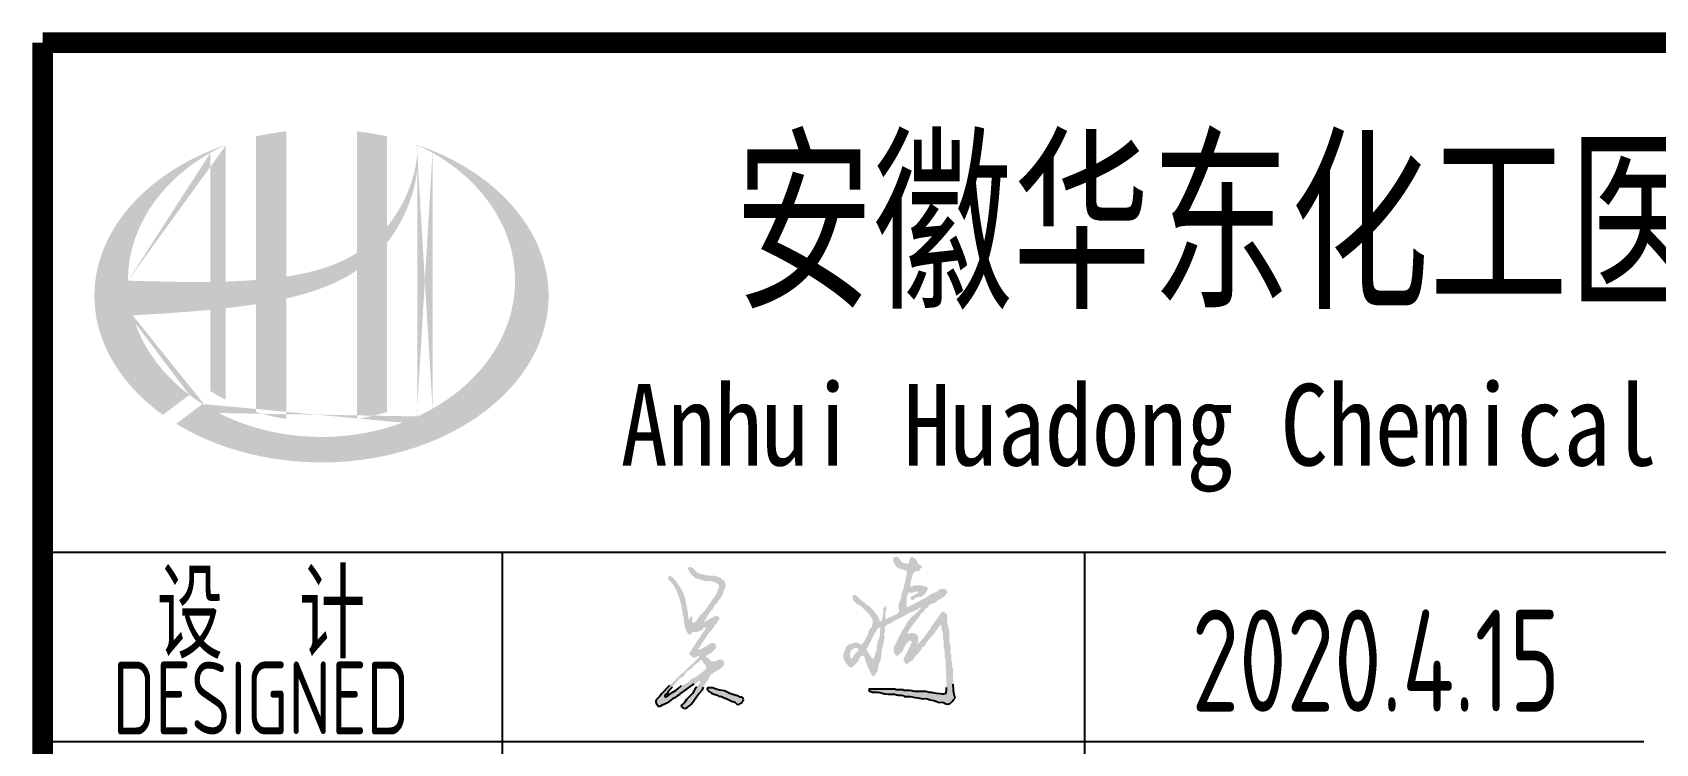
# Model space of a CAD drawing. Extents: x 6128144 to 12201635, y -1670122 to -706096.
# Drawn here: x 6536045 to 6541620, y -748746 to -746305 of the extents above; entities that cross this region are included whole.
import ezdxf
from ezdxf.enums import TextEntityAlignment as Align

# ---------------------------------------------------------------- set-up
doc = ezdxf.new("R2010")
doc.units = 0
doc.header["$LTSCALE"] = 1000
doc.header["$MEASUREMENT"] = 0
doc.layers.get('0').update_dxf_attribs({"linetype": 'CONTINUOUS'})
doc.styles.add('AHD', font='sceie.shx', dxfattribs={"width": 0.7, "bigfont": 'sceic.shx'})
doc.styles.add('sceie', font='sceie.shx', dxfattribs={"bigfont": 'sceic.shx'})
doc.styles.add('宋体', font='', dxfattribs={"width": 0.7})
doc.styles.get('宋体').set_extended_font_data('SimSun')

msp = doc.modelspace()

# ---------------------------------------------------------------- hatches: boundary and pattern name
h = msp.add_hatch(color=256)
edge = h.paths.add_edge_path()
edge.add_spline(control_points=[(6536916.8, -747217.9), (6536922.9, -747216.5), (6536929, -747215.1), (6536978.1, -747203.2), (6537020.7, -747190.2), (6537095.7, -747159.1), (6537128.6, -747142.1), (6537159.5, -747121.5)], knot_values=[61.629012, 61.629012, 61.629012, 61.629012, 63.330431, 63.330431, 75.353634, 75.353634, 85.398649, 85.398649, 85.398649, 85.398649], degree=3, periodic=0)
edge.add_line((6537159.5, -747121.5), (6537159.5, -747631.8))
edge.add_spline(control_points=[(6537159.5, -747631.8), (6537176.7, -747629), (6537193.7, -747625.7), (6537228.4, -747617.6), (6537246.1, -747612.8), (6537263.5, -747607.4)], knot_values=[4.908456, 4.908456, 4.908456, 4.908456, 4.992821, 4.992821, 5.083034, 5.083034, 5.083034, 5.083034], degree=3, periodic=0)
edge.add_line((6537263.5, -747607.4), (6537263.5, -747025.9))
edge.add_spline(control_points=[(6537263.5, -747025.9), (6537272.2, -747015), (6537280.4, -747003.6), (6537306.4, -746964), (6537322.1, -746934), (6537351.4, -746861.2), (6537362.6, -746817.4), (6537367.3, -746772.1), (6537367.4, -746770.8), (6537367.5, -746769.6)], knot_values=[97.991744, 97.991744, 97.991744, 97.991744, 101.64219, 101.64219, 110.337975, 110.337975, 121.934322, 121.934322, 122.270691, 122.270691, 122.270691, 122.270691], degree=3, periodic=0)
edge.add_line((6537367.5, -746769.6), (6537367.5, -746699.1))
edge.add_spline(control_points=[(6537367.5, -746699.1), (6537367.4, -746706.8), (6537367.1, -746714.5), (6537366.5, -746722.2)], knot_values=[126.194075, 126.194075, 126.194075, 126.194075, 128.396762, 128.396762, 128.396762, 128.396762], degree=3, periodic=0)
edge.add_spline(control_points=[(6537366.5, -746722.2), (6537366, -746728.4), (6537365.4, -746734.6), (6537364.6, -746740.8)], knot_values=[124.417049, 124.417049, 124.417049, 124.417049, 126.194075, 126.194075, 126.194075, 126.194075], degree=3, periodic=0)
edge.add_spline(control_points=[(6537364.6, -746740.8), (6537363.5, -746749.9), (6537362, -746759), (6537360.2, -746768.1)], knot_values=[121.80529, 121.80529, 121.80529, 121.80529, 124.417049, 124.417049, 124.417049, 124.417049], degree=3, periodic=0)
edge.add_spline(control_points=[(6537360.2, -746768.1), (6537357.8, -746780.3), (6537354.9, -746792.4), (6537351.4, -746804.4)], knot_values=[118.31574, 118.31574, 118.31574, 118.31574, 121.80529, 121.80529, 121.80529, 121.80529], degree=3, periodic=0)
edge.add_spline(control_points=[(6537351.4, -746804.4), (6537347.9, -746816.5), (6537343.9, -746828.6), (6537339.3, -746840.4)], knot_values=[114.795988, 114.795988, 114.795988, 114.795988, 118.31574, 118.31574, 118.31574, 118.31574], degree=3, periodic=0)
edge.add_spline(control_points=[(6537339.3, -746840.4), (6537334.8, -746852.1), (6537329.9, -746863.6), (6537324.4, -746875)], knot_values=[111.329641, 111.329641, 111.329641, 111.329641, 114.795988, 114.795988, 114.795988, 114.795988], degree=3, periodic=0)
edge.add_spline(control_points=[(6537324.4, -746875), (6537318.9, -746886.5), (6537312.9, -746897.9), (6537306.4, -746909)], knot_values=[107.79529, 107.79529, 107.79529, 107.79529, 111.329641, 111.329641, 111.329641, 111.329641], degree=3, periodic=0)
edge.add_spline(control_points=[(6537306.4, -746909), (6537300.1, -746919.8), (6537293.4, -746930.3), (6537286.3, -746940.6)], knot_values=[104.343579, 104.343579, 104.343579, 104.343579, 107.79529, 107.79529, 107.79529, 107.79529], degree=3, periodic=0)
edge.add_spline(control_points=[(6537286.3, -746940.6), (6537279.1, -746951), (6537271.5, -746961.1), (6537263.5, -746970.7)], knot_values=[100.8507, 100.8507, 100.8507, 100.8507, 104.343579, 104.343579, 104.343579, 104.343579], degree=3, periodic=0)
edge.add_line((6537263.5, -746970.7), (6537263.5, -746661.5))
edge.add_spline(control_points=[(6537263.5, -746661.5), (6537229.4, -746653.9), (6537194.7, -746648), (6537159.5, -746643.9)], knot_values=[4.423999, 4.423999, 4.423999, 4.423999, 4.558741, 4.558741, 4.558741, 4.558741], degree=3, periodic=0)
edge.add_line((6537159.5, -746643.9), (6537159.5, -747062.1))
edge.add_spline(control_points=[(6537159.5, -747062.1), (6537087.5, -747106.6), (6537003.3, -747129.8), (6536916.8, -747142.9)], knot_values=[63.246215, 63.246215, 63.246215, 63.246215, 87.689124, 87.689124, 87.689124, 87.689124], degree=3, periodic=0)
edge.add_line((6536916.8, -747142.9), (6536916.8, -746643.9))
edge.add_spline(control_points=[(6536916.8, -746643.9), (6536881.7, -746648), (6536846.9, -746653.9), (6536812.8, -746661.5)], knot_values=[4.866038, 4.866038, 4.866038, 4.866038, 5.000777, 5.000777, 5.000777, 5.000777], degree=3, periodic=0)
edge.add_line((6536812.8, -746661.5), (6536812.8, -747154.3))
edge.add_spline(control_points=[(6536812.8, -747154.3), (6536811.1, -747154.4), (6536776.2, -747157.1), (6536741.6, -747158.8), (6536708.8, -747159.9)], knot_values=[43.657356, 43.657356, 43.657356, 43.657356, 44.134253, 53.497092, 53.497092, 53.497092, 53.497092], degree=3, periodic=0)
edge.add_line((6536708.8, -747159.9), (6536708.8, -746690.7))
edge.add_spline(control_points=[(6536708.8, -746690.7), (6536691.8, -746696.6), (6536675, -746702.9), (6536658.6, -746709.6)], knot_values=[5.14157, 5.14157, 5.14157, 5.14157, 5.212921, 5.212921, 5.212921, 5.212921], degree=3, periodic=0)
edge.add_spline(control_points=[(6536658.6, -746709.6), (6536651.7, -746712.4), (6536644.9, -746715.3), (6536612.7, -746729.5), (6536588.1, -746741.8), (6536564.6, -746755)], knot_values=[5.212921, 5.212921, 5.212921, 5.212921, 5.24296, 5.24296, 5.355623, 5.355623, 5.355623, 5.355623], degree=3, periodic=0)
edge.add_spline(control_points=[(6536564.6, -746755), (6536549.8, -746763.3), (6536535.3, -746772.1), (6536521.3, -746781.2)], knot_values=[5.355623, 5.355623, 5.355623, 5.355623, 5.426974, 5.426974, 5.426974, 5.426974], degree=3, periodic=0)
edge.add_spline(control_points=[(6536521.3, -746781.2), (6536513.9, -746786), (6536506.6, -746790.9), (6536493.1, -746800.4), (6536486.9, -746804.9), (6536480.8, -746809.5)], knot_values=[5.426974, 5.426974, 5.426974, 5.426974, 5.464765, 5.464765, 5.498325, 5.498325, 5.498325, 5.498325], degree=3, periodic=0)
edge.add_spline(control_points=[(6536480.8, -746809.5), (6536454.7, -746829.1), (6536430.6, -746850), (6536408.7, -746871.9)], knot_values=[5.498325, 5.498325, 5.498325, 5.498325, 5.641027, 5.641027, 5.641027, 5.641027], degree=3, periodic=0)
edge.add_spline(control_points=[(6536408.7, -746871.9), (6536401.7, -746878.9), (6536395, -746886), (6536374.5, -746908.6), (6536361.6, -746924.5), (6536349.9, -746940.7)], knot_values=[5.641027, 5.641027, 5.641027, 5.641027, 5.686569, 5.686569, 5.783729, 5.783729, 5.783729, 5.783729], degree=3, periodic=0)
edge.add_spline(control_points=[(6536349.9, -746940.7), (6536334.7, -746961.4), (6536321.4, -746982.8), (6536308.3, -747007.8), (6536306.7, -747011), (6536305.1, -747014.2)], knot_values=[5.783729, 5.783729, 5.783729, 5.783729, 5.908374, 5.908374, 5.92643, 5.92643, 5.92643, 5.92643], degree=3, periodic=0)
edge.add_spline(control_points=[(6536305.1, -747014.2), (6536292.6, -747039.3), (6536282.6, -747064.9), (6536275.1, -747090.9)], knot_values=[5.92643, 5.92643, 5.92643, 5.92643, 6.069132, 6.069132, 6.069132, 6.069132], degree=3, periodic=0)
edge.add_spline(control_points=[(6536275.1, -747090.9), (6536271.9, -747102), (6536269.1, -747113.1), (6536263.7, -747139.3), (6536261.5, -747154.3), (6536260, -747169.4)], knot_values=[6.069132, 6.069132, 6.069132, 6.069132, 6.130179, 6.130179, 6.211834, 6.211834, 6.211834, 6.211834], degree=3, periodic=0)
edge.add_spline(control_points=[(6536260, -747169.4), (6536258.8, -747182.5), (6536258.2, -747195.7), (6536258.2, -747208.9)], knot_values=[6.211834, 6.211834, 6.211834, 6.211834, 6.283185, 6.283185, 6.283185, 6.283185], degree=3, periodic=0)
edge.add_spline(control_points=[(6536258.2, -747208.9), (6536258.2, -747218.3), (6536258.5, -747227.6), (6536259.1, -747236.9)], knot_values=[6.283185, 6.283185, 6.283185, 6.283185, 6.333655, 6.333655, 6.333655, 6.333655], degree=3, periodic=0)
edge.add_spline(control_points=[(6536259.1, -747236.9), (6536260.4, -747255.6), (6536262.9, -747274.2), (6536266.6, -747292.7)], knot_values=[6.333655, 6.333655, 6.333655, 6.333655, 6.434594, 6.434594, 6.434594, 6.434594], degree=3, periodic=0)
edge.add_spline(control_points=[(6536266.6, -747292.7), (6536266.9, -747293.9), (6536267.1, -747295.1), (6536271.1, -747313.6), (6536275.8, -747330.8), (6536281.7, -747347.8)], knot_values=[6.434594, 6.434594, 6.434594, 6.434594, 6.441278, 6.441278, 6.535532, 6.535532, 6.535532, 6.535532], degree=3, periodic=0)
edge.add_spline(control_points=[(6536281.7, -747347.8), (6536288, -747366.1), (6536295.5, -747384.1), (6536304.2, -747401.9)], knot_values=[6.535532, 6.535532, 6.535532, 6.535532, 6.636471, 6.636471, 6.636471, 6.636471], degree=3, periodic=0)
edge.add_spline(control_points=[(6536304.2, -747401.9), (6536306.4, -747406.4), (6536308.7, -747410.8), (6536318.1, -747428.5), (6536325.8, -747441.5), (6536334.1, -747454.4)], knot_values=[6.636471, 6.636471, 6.636471, 6.636471, 6.661894, 6.661894, 6.73741, 6.73741, 6.73741, 6.73741], degree=3, periodic=0)
edge.add_spline(control_points=[(6536334.1, -747454.4), (6536345.3, -747471.5), (6536357.7, -747488.3), (6536371.2, -747504.7)], knot_values=[6.73741, 6.73741, 6.73741, 6.73741, 6.838349, 6.838349, 6.838349, 6.838349], degree=3, periodic=0)
edge.add_spline(control_points=[(6536371.2, -747504.7), (6536377.1, -747511.9), (6536383.3, -747518.9), (6536397.8, -747534.9), (6536406.3, -747543.7), (6536415.2, -747552.3)], knot_values=[6.838349, 6.838349, 6.838349, 6.838349, 6.88251, 6.88251, 6.939288, 6.939288, 6.939288, 6.939288], degree=3, periodic=0)
edge.add_spline(control_points=[(6536415.2, -747552.3), (6536431, -747567.7), (6536447.9, -747582.5), (6536465.7, -747596.8)], knot_values=[6.939288, 6.939288, 6.939288, 6.939288, 7.040227, 7.040227, 7.040227, 7.040227], degree=3, periodic=0)
edge.add_spline(control_points=[(6536465.7, -747596.8), (6536474.7, -747603.9), (6536483.9, -747610.8), (6536493.3, -747617.6)], knot_values=[7.040227, 7.040227, 7.040227, 7.040227, 7.090696, 7.090696, 7.090696, 7.090696], degree=3, periodic=0)
edge.add_line((6536493.3, -747617.6), (6536584.5, -747549.2))
edge.add_ellipse((6537038.2, -747156.9), major_axis=(665, 0), ratio=0.806676, start_angle=192.819, end_angle=226.9853, ccw=False)
edge.add_spline(control_points=[(6536389.7, -747276), (6536413.8, -747274.5), (6536437.8, -747273), (6536526.5, -747267.5), (6536591.3, -747263.2), (6536656.8, -747256.9)], knot_values=[11.398263, 11.398263, 11.398263, 11.398263, 18.40729, 18.40729, 37.18094, 37.18094, 37.18094, 37.18094], degree=3, periodic=0)
edge.add_line((6536656.8, -747256.9), (6536656.8, -747535.9))
edge.add_spline(control_points=[(6536656.8, -747535.9), (6536660.4, -747538.2), (6536664, -747540.4), (6536680.9, -747550.6), (6536694.7, -747558.1), (6536708.8, -747565.3)], knot_values=[4.049945, 4.049945, 4.049945, 4.049945, 4.072021, 4.072021, 4.153257, 4.153257, 4.153257, 4.153257], degree=3, periodic=0)
edge.add_line((6536708.8, -747565.3), (6536708.8, -747251.4))
edge.add_spline(control_points=[(6536708.8, -747251.4), (6536741, -747247.7), (6536773.4, -747243.5), (6536808.3, -747238.1), (6536810.6, -747237.8), (6536812.8, -747237.4)], knot_values=[42.135009, 42.135009, 42.135009, 42.135009, 51.307228, 51.307228, 51.948574, 51.948574, 51.948574, 51.948574], degree=3, periodic=0)
edge.add_line((6536812.8, -747237.4), (6536812.8, -747607.4))
edge.add_spline(control_points=[(6536812.8, -747607.4), (6536846.5, -747617.9), (6536881.3, -747626.1), (6536916.8, -747631.8)], knot_values=[4.34174, 4.34174, 4.34174, 4.34174, 4.516316, 4.516316, 4.516316, 4.516316], degree=3, periodic=0)
edge.add_line((6536916.8, -747631.8), (6536916.8, -747217.9))
edge = h.paths.add_edge_path(flags=16)
edge.add_ellipse((6537038.2, -747156.9), major_axis=(665, 0), ratio=0.806676, start_angle=124.9875, end_angle=179.999, ccw=False)
edge.add_line((6536656.8, -746717.4), (6536656.8, -747161))
edge.add_spline(control_points=[(6536656.8, -747161), (6536561.5, -747162.3), (6536467.5, -747159.3), (6536373.1, -747156.9)], knot_values=[11.27373, 11.27373, 11.27373, 11.27373, 38.687513, 38.687513, 38.687513, 38.687513], degree=3, periodic=0)
edge = h.paths.add_edge_path()
edge.add_spline(control_points=[(6536539.3, -747648.1), (6536570.4, -747667.1), (6536603.5, -747684.3), (6536688.1, -747721.6), (6536741.4, -747739.4), (6536852.2, -747766), (6536909.6, -747774.7), (6537025.8, -747782.5), (6537084.4, -747781.5), (6537200, -747770.1), (6537256.9, -747759.5), (6537365.9, -747729.5), (6537418, -747709.9), (6537514.9, -747663.1), (6537559.7, -747635.7), (6537639.7, -747574.8), (6537674.9, -747541.2), (6537734.2, -747469.7), (6537758.3, -747431.8), (6537794.7, -747353.7), (6537807, -747313.5), (6537819.5, -747232.3), (6537819.8, -747191.3), (6537808.3, -747109.9), (6537796.5, -747069.3), (6537760.9, -746990.6), (6537737.1, -746952.4), (6537678.3, -746880.2), (6537643.3, -746846.3), (6537563.5, -746784.6), (6537518.7, -746756.9), (6537437.5, -746717.2), (6537403.2, -746703), (6537367.5, -746690.7)], knot_values=[0.886421, 0.886421, 0.886421, 0.886421, 1.040557, 1.040557, 1.261172, 1.261172, 1.481788, 1.481788, 1.702404, 1.702404, 1.92302, 1.92302, 2.143636, 2.143636, 2.364252, 2.364252, 2.584868, 2.584868, 2.805484, 2.805484, 3.026099, 3.026099, 3.246715, 3.246715, 3.46852, 3.46852, 3.690325, 3.690325, 3.91213, 3.91213, 4.133935, 4.133935, 4.283209, 4.283209, 4.283209, 4.283209], degree=3, periodic=0)
edge.add_line((6537367.5, -746690.7), (6537367.5, -746690.8))
edge.add_spline(control_points=[(6537367.5, -746690.9), (6537367.5, -746693.6), (6537367.5, -746696.4), (6537367.5, -746699.1)], knot_values=[128.396762, 128.396762, 128.396762, 128.396762, 129.192193, 129.192193, 129.192193, 129.192193], degree=3, periodic=0)
edge.add_line((6537367.5, -746699.1), (6537367.5, -747623))
edge.add_ellipse((6537038.2, -747156.9), major_axis=(665, 0), ratio=0.806676, start_angle=232.1054, end_angle=299.6833, ccw=False)
edge.add_line((6536629.7, -747580.3), (6536539.3, -747648.1))
edge = h.paths.add_edge_path(flags=16)
edge.add_ellipse((6537038.2, -747156.9), major_axis=(665, 0), ratio=0.806676, start_angle=304.9875, end_angle=415.0121, ccw=False)
edge.add_line((6537419.5, -747596.4), (6537419.5, -746717.4))
h = msp.add_hatch(color=256)
h.dxf.hatch_style = 1
h.paths.add_polyline_path([(6538391.6, -748336.9), (6538397.3, -748332.3), (6538396.8, -748329.5), (6538398, -748327.3), (6538400.5, -748326), (6538403.1, -748322.6), (6538404.2, -748320.7), (6538405.7, -748316.6), (6538402.1, -748311.5), (6538399.1, -748309.2), (6538393.2, -748307.3), (6538377.9, -748314.7), (6538370.4, -748318.7), (6538355.7, -748327.1), (6538353.6, -748326.1), (6538352.7, -748323.9), (6538353.6, -748321.8), (6538356.2, -748322.2), (6538358.5, -748320.3), (6538358.8, -748317.7), (6538366.7, -748303.6), (6538371.3, -748296.8), (6538381.7, -748284.3), (6538387.2, -748274.1), (6538390.9, -748269.3), (6538399.4, -748261.4), (6538398.9, -748258.7), (6538400, -748256.4), (6538402.5, -748255.2), (6538412.4, -748241.6), (6538416.4, -748233.7), (6538421.3, -748217.7), (6538425.4, -748210.2), (6538426.4, -748205.3), (6538425.5, -748196.8), (6538423.8, -748191), (6538421.8, -748188.1), (6538417.1, -748184.3), (6538406.1, -748176), (6538399.3, -748172.8), (6538385.9, -748169.7), (6538378.8, -748169.7), (6538375.2, -748169.7), (6538368.2, -748169.7), (6538356.5, -748167.3), (6538350.6, -748166.1), (6538339, -748163.5), (6538329.9, -748159.7), (6538325.5, -748156.4), (6538319.2, -748148.9), (6538316.7, -748146.4), (6538315.4, -748145.1), (6538312.9, -748142.6), (6538307.9, -748140.6), (6538304.7, -748140.4), (6538299.4, -748141.6), (6538296.8, -748143.1), (6538296.3, -748146.8), (6538298.3, -748148.9), (6538303, -748159.2), (6538306.6, -748164.2), (6538315, -748171.8), (6538321.3, -748177.1), (6538325.1, -748179.3), (6538332.7, -748182.2), (6538337, -748181.6), (6538339.9, -748182.5), (6538343.1, -748185.4), (6538347.5, -748185.4), (6538349.9, -748186.2), (6538353.6, -748188.5), (6538362.7, -748188.5), (6538367.3, -748188.5), (6538376.5, -748188.5), (6538387, -748191.7), (6538392.2, -748194), (6538401.5, -748199.9), (6538403.9, -748203.9), (6538404.2, -748207.1), (6538402.5, -748211.4), (6538395.7, -748229.1), (6538390.9, -748237.8), (6538379.6, -748253.1), (6538376.9, -748258.4), (6538375.2, -748261), (6538371.3, -748265.6), (6538358.7, -748284.3), (6538351.5, -748293.2), (6538335.9, -748309.3), (6538329.8, -748319.5), (6538325.9, -748324.3), (6538317.1, -748332.3), (6538316.2, -748330.2), (6538314, -748329.4), (6538311.9, -748330.2), (6538311.9, -748322.7), (6538311.9, -748318.9), (6538311.9, -748311.4), (6538309.4, -748310.9), (6538308.2, -748310.7), (6538305.6, -748310.4), (6538304, -748314.4), (6538302.9, -748316.3), (6538300.4, -748319.8), (6538298.6, -748319.4), (6538297.6, -748317.3), (6538298.3, -748315.6), (6538297.5, -748307.3), (6538297.1, -748303.1), (6538296.3, -748294.8), (6538294.6, -748286.4), (6538293.8, -748282.3), (6538292.1, -748273.9), (6538290, -748261.3), (6538288.7, -748255.1), (6538285.8, -748242.7), (6538278.6, -748224.3), (6538273.9, -748215.3), (6538262.9, -748198.9), (6538255.8, -748188), (6538251.5, -748182.8), (6538242.1, -748173.9), (6538238.2, -748171.5), (6538234.9, -748171.2), (6538230.6, -748172.9), (6538228.7, -748173.8), (6538228.2, -748176.5), (6538229.6, -748178.1), (6538231.3, -748183.8), (6538233.2, -748186.8), (6538237.9, -748190.6), (6538246.9, -748202.3), (6538251, -748208.7), (6538257.7, -748221.8), (6538264.6, -748239), (6538267.5, -748247.8), (6538272.3, -748265.6), (6538273.5, -748270.6), (6538274.2, -748273.1), (6538275.4, -748278.1), (6538277.1, -748288.1), (6538277.9, -748293.1), (6538279.6, -748303.1), (6538278.8, -748306.6), (6538279.8, -748309.4), (6538282.7, -748311.4), (6538282.3, -748324), (6538282.9, -748330.5), (6538285.8, -748342.7), (6538288.1, -748353.3), (6538290.4, -748358.6), (6538296.3, -748367.7), (6538298.1, -748371), (6538300.9, -748372.4), (6538304.6, -748371.9), (6538307.9, -748368.5), (6538309.6, -748366.9), (6538312.9, -748363.5), (6538323.6, -748363.8), (6538329.3, -748362.7), (6538339, -748358.3), (6538342.1, -748357.2), (6538344, -748356.9), (6538347.3, -748357.3), (6538347.2, -748352.3), (6538350.7, -748348.4), (6538355.7, -748347.9), (6538357.5, -748348.9), (6538358.1, -748351.5), (6538356.7, -748353.1), (6538334.8, -748385.5), (6538323.9, -748401.7), (6538302.5, -748434.4), (6538300.8, -748438), (6538302.2, -748441.9), (6538305.6, -748443.8), (6538309.1, -748446.5), (6538310.8, -748447.9), (6538314, -748451), (6538321, -748451.1), (6538324.9, -748449.9), (6538330.6, -748445.8), (6538332.3, -748445.2), (6538333.7, -748445.6), (6538334.8, -748446.9), (6538335.2, -748448.5), (6538334.9, -748449.8), (6538333.8, -748451), (6538321.7, -748463.1), (6538315.6, -748469.2), (6538303.6, -748481.3), (6538301.9, -748482.1), (6538301.1, -748482.5), (6538299.4, -748483.3), (6538291.1, -748491.7), (6538286.9, -748495.8), (6538278.6, -748504.2), (6538276.9, -748505), (6538276, -748505.4), (6538274.4, -748506.3), (6538247.3, -748533.4), (6538233.7, -748546.9), (6538206.7, -748574), (6538200.7, -748583.2), (6538197.1, -748587.5), (6538188.9, -748594.8), (6538187, -748599.4), (6538186.7, -748602.5), (6538187.9, -748607.3), (6538190, -748611.5), (6538191.1, -748613.6), (6538193.1, -748617.7), (6538200, -748618.2), (6538204, -748617.2), (6538209.8, -748613.6), (6538226.3, -748605.2), (6538234.3, -748600.4), (6538249.4, -748589.6), (6538256, -748586.3), (6538259.2, -748583.8), (6538264, -748578.2), (6538266.7, -748578.6), (6538268.9, -748577.5), (6538270.2, -748575), (6538289.4, -748561.7), (6538299, -748555.1), (6538318.1, -748541.7), (6538324.2, -748540.4), (6538327.3, -748538.7), (6538331.7, -748534.4), (6538332.6, -748532.2), (6538334.5, -748531), (6538336.9, -748531.3), (6538338.8, -748532.2), (6538339.3, -748534.9), (6538337.9, -748536.5), (6538335.8, -748540.4), (6538334.2, -748542.2), (6538330.6, -748544.8), (6538331.1, -748547.6), (6538330, -748549.8), (6538327.5, -748551.1), (6538321, -748559.8), (6538318.1, -748564.4), (6538312.9, -748574), (6538304.6, -748582.3), (6538300.4, -748586.5), (6538292.1, -748594.8), (6538286.2, -748603.6), (6538282.5, -748607.7), (6538274.4, -748614.6), (6538273.9, -748617.6), (6538274.5, -748619.6), (6538276.5, -748621.9), (6538278.1, -748621), (6538280.4, -748622.1), (6538280.6, -748624), (6538285.9, -748625.5), (6538289.6, -748625), (6538294.2, -748621.9), (6538302.8, -748615.7), (6538306.9, -748612.1), (6538314, -748604.2), (6538325.6, -748586.2), (6538332.1, -748577.6), (6538346.3, -748561.5), (6538350.4, -748553.2), (6538352.5, -748549), (6538356.7, -748540.6), (6538365.4, -748527.8), (6538369.4, -748521.1), (6538376.5, -748507.3), (6538379.2, -748507.8), (6538381.5, -748506.7), (6538382.7, -748504.2), (6538396.4, -748496.5), (6538403.1, -748492.3), (6538416.1, -748483.3), (6538415.8, -748480.7), (6538417.6, -748478.4), (6538420.2, -748478.1), (6538421.3, -748471.5), (6538420.9, -748467.6), (6538418.2, -748461.5), (6538412.7, -748459), (6538409.5, -748458.4), (6538403.6, -748458.3), (6538393.9, -748462), (6538388.8, -748463.3), (6538378.6, -748464.6), (6538374.7, -748462.3), (6538372.9, -748459.7), (6538372.3, -748455.2), (6538369.6, -748455.7), (6538367.3, -748454.6), (6538366.1, -748452.1), (6538364, -748450.6), (6538362.2, -748450.3), (6538359.8, -748451), (6538358.9, -748447.6), (6538360, -748444.7), (6538362.9, -748442.7), (6538375.3, -748435.6), (6538381.1, -748431), (6538391.1, -748420.8), (6538393.8, -748416.1), (6538394.1, -748412.4), (6538392.1, -748407.3), (6538389.6, -748404.8), (6538388.4, -748403.5), (6538385.9, -748401), (6538379.5, -748400.6), (6538375.9, -748401.3), (6538370.2, -748404.2), (6538356.4, -748414.2), (6538348.6, -748418.5), (6538332.7, -748425), (6538331.5, -748424.7), (6538330.9, -748422.9), (6538331.7, -748421.9), (6538335.9, -748415.8), (6538338.2, -748412.8), (6538343.1, -748407.3), (6538342.7, -748404.5), (6538343.8, -748402.3), (6538346.3, -748401), (6538349, -748395.7), (6538350.7, -748393.1), (6538354.6, -748388.5), (6538365.6, -748370.8), (6538371.9, -748362.4), (6538385.9, -748346.9), (6538389, -748340.1)])
h.paths.add_polyline_path([(6538340.5, -748459.1), (6538343.1, -748459.4), (6538348.8, -748467.3), (6538352, -748471.1), (6538358.8, -748478.1), (6538359.4, -748484.5), (6538358.7, -748488.2), (6538355.7, -748493.8), (6538345.7, -748501.3), (6538340.7, -748505.1), (6538330.6, -748512.5), (6538323.2, -748518.4), (6538318.8, -748520.8), (6538309.8, -748524), (6538307.3, -748527.6), (6538305.4, -748529.3), (6538301.5, -748531.3), (6538291.9, -748539.4), (6538286.2, -748542.7), (6538274.4, -748546.9), (6538262.8, -748557.6), (6538256.5, -748562.5), (6538243.1, -748570.9), (6538233.9, -748578.3), (6538228.8, -748581.5), (6538218.1, -748586.5), (6538218.2, -748585.6), (6538217.9, -748584.9), (6538217.1, -748584.4), (6538217.1, -748581.4), (6538218.5, -748579.3), (6538221.2, -748578.2), (6538226, -748574.4), (6538228, -748571.4), (6538229.6, -748565.7), (6538237.9, -748557.3), (6538242.1, -748553.2), (6538250.4, -748544.8), (6538255.9, -748537.8), (6538258.6, -748534.2), (6538264, -748527.1), (6538268.3, -748522.2), (6538271.4, -748520.1), (6538277.5, -748517.7), (6538282.3, -748514.3), (6538284.5, -748511.7), (6538286.9, -748506.3), (6538295.6, -748496.9), (6538300.8, -748492.8), (6538311.9, -748486.5), (6538313.7, -748484.6), (6538314.3, -748482.8), (6538314, -748480.2), (6538316.5, -748479.1), (6538317.8, -748478.5), (6538320.2, -748477.1), (6538325.9, -748471.3), (6538329.5, -748468.8), (6538336.9, -748465.6), (6538336.9, -748464), (6538336.9, -748463.1), (6538336.9, -748461.5), (6538338.8, -748459.7)], flags=16)
h.paths.add_polyline_path([(6538440.8, -748574.4), (6538422.3, -748565.7), (6538405.8, -748562.7), (6538397.6, -748560.6), (6538381.7, -748555.2), (6538374.6, -748555.2), (6538371.1, -748555.2), (6538364, -748555.2), (6538362.7, -748556.4), (6538362.4, -748557.8), (6538362.9, -748559.4), (6538364.3, -748561.8), (6538365, -748563.1), (6538366.1, -748565.7), (6538374, -748570.9), (6538378.2, -748573.2), (6538386.9, -748577.1), (6538394, -748578.7), (6538397.6, -748580.3), (6538403.6, -748584.4), (6538408.7, -748584), (6538411.7, -748584.8), (6538416.1, -748587.5), (6538421.1, -748589.2), (6538423.6, -748590), (6538428.6, -748591.7), (6538436.9, -748595.9), (6538441.1, -748598), (6538449.4, -748602.1), (6538455.5, -748603.2), (6538458.7, -748605), (6538463, -748609.4), (6538463.8, -748610.2), (6538464.2, -748610.7), (6538465.1, -748611.5), (6538469.1, -748612.6), (6538472.1, -748612), (6538475.5, -748609.4), (6538479, -748607.8), (6538480.7, -748606.4), (6538482.8, -748603.2), (6538486.2, -748599.3), (6538487.1, -748595.7), (6538485.9, -748590.7), (6538484.2, -748589), (6538483.4, -748588.2), (6538481.7, -748586.5), (6538477, -748587.3), (6538473.9, -748586.4), (6538470.3, -748583.4), (6538450.5, -748578)])
h.paths.add_polyline_path([(6539210.5, -748571.7), (6539209.3, -748562), (6539207.9, -748542.7), (6539209.5, -748542.1), (6539210.1, -748539.8), (6539209, -748538.6), (6539207.2, -748520.3), (6539207, -748511), (6539207.9, -748492.7), (6539206.3, -748487.7), (6539205.4, -748485.2), (6539203.8, -748480.2), (6539205.1, -748473.6), (6539204.6, -748469.6), (6539201.7, -748463.5), (6539201.7, -748454.4), (6539201.7, -748449.8), (6539201.7, -748440.6), (6539200, -748438.1), (6539199.2, -748436.9), (6539197.5, -748434.4), (6539198.6, -748425.3), (6539198.8, -748420.6), (6539198.6, -748411.5), (6539195.3, -748401.9), (6539194.4, -748396.6), (6539194.4, -748386.4), (6539195.1, -748372.3), (6539194.9, -748365.1), (6539193.3, -748351), (6539190.7, -748350), (6539189.4, -748347.5), (6539190.2, -748344.8), (6539188.5, -748336.4), (6539187.7, -748332.3), (6539186, -748323.9), (6539187.9, -748314.1), (6539187.7, -748308.6), (6539185, -748298.9), (6539182.3, -748299.4), (6539180, -748298.3), (6539178.8, -748295.8), (6539174.8, -748293.5), (6539170.8, -748293.8), (6539167.3, -748296.8), (6539152.9, -748317), (6539145.6, -748327), (6539130.8, -748346.9), (6539131.3, -748349.6), (6539130.2, -748351.8), (6539127.7, -748353.1), (6539113.1, -748374), (6539105.1, -748384.1), (6539088.1, -748403.1), (6539086.9, -748403.1), (6539086.2, -748403.1), (6539085, -748403.1), (6539084, -748401.5), (6539085.2, -748399.1), (6539087.1, -748398.9), (6539087.1, -748390.6), (6539087.1, -748386.4), (6539087.1, -748378.1), (6539084.6, -748377.2), (6539083.5, -748374.1), (6539085, -748371.9), (6539082.2, -748372.3), (6539080, -748371.2), (6539078.7, -748368.7), (6539069.7, -748367.1), (6539065, -748366.9), (6539055.8, -748367.7), (6539055.7, -748368.6), (6539054.5, -748369.2), (6539053.7, -748368.7), (6539051.8, -748367.8), (6539051.3, -748365.1), (6539052.7, -748363.5), (6539067.1, -748341.6), (6539074.8, -748330.9), (6539091.2, -748310.4), (6539095.1, -748303.7), (6539097.5, -748300.5), (6539102.7, -748294.8), (6539104.9, -748294.6), (6539106.2, -748294.1), (6539107.9, -748292.7), (6539109.9, -748286.7), (6539112.1, -748283.7), (6539117.3, -748280.2), (6539119.5, -748280), (6539120.8, -748279.5), (6539122.5, -748278.1), (6539123.4, -748273.1), (6539125.4, -748270.2), (6539129.8, -748267.7), (6539141.6, -748264.2), (6539147.5, -748261.1), (6539156.9, -748253.1), (6539168.1, -748247.5), (6539173.5, -748243.8), (6539182.9, -748235.4), (6539182.6, -748232.7), (6539184.4, -748230.4), (6539187.1, -748230.2), (6539188, -748226.4), (6539187.4, -748223.8), (6539185, -748220.8), (6539182.9, -748218.7), (6539181.9, -748217.7), (6539179.8, -748215.6), (6539171.9, -748215), (6539167.6, -748215.4), (6539160, -748217.7), (6539159.2, -748219.3), (6539158.8, -748220.2), (6539157.9, -748221.8), (6539155.2, -748221.3), (6539152.9, -748222.5), (6539151.7, -748225), (6539136.1, -748230.8), (6539128.6, -748234.9), (6539115.2, -748244.7), (6539098.2, -748253.7), (6539089.7, -748258), (6539072.5, -748266.6), (6539065, -748270.9), (6539061.3, -748272.9), (6539053.7, -748277), (6539052.1, -748278.4), (6539049.5, -748277.9), (6539048.5, -748276), (6539047.7, -748260.2), (6539047.9, -748252.2), (6539049.6, -748236.4), (6539052.1, -748233.6), (6539053, -748231.7), (6539053.7, -748228.1), (6539063.8, -748228.9), (6539069.2, -748228.2), (6539078.7, -748225), (6539081.5, -748223), (6539084.9, -748223.4), (6539087.1, -748226), (6539087.4, -748228.6), (6539085.6, -748230.9), (6539082.9, -748231.2), (6539073.7, -748236.2), (6539069.1, -748238.7), (6539060, -748243.7), (6539062.1, -748247.2), (6539062.9, -748249.2), (6539064.1, -748253.1), (6539068.5, -748253.7), (6539071.3, -748252.8), (6539074.6, -748250), (6539079.1, -748246.3), (6539081.7, -748244.8), (6539087.1, -748242.7), (6539093.9, -748243.2), (6539097.9, -748242.2), (6539103.7, -748238.5), (6539109, -748233.7), (6539111.5, -748231.2), (6539116.2, -748226), (6539115.8, -748223.2), (6539116.9, -748221), (6539119.4, -748219.7), (6539120.7, -748215.8), (6539120.5, -748212.9), (6539118.3, -748209.3), (6539115.4, -748208.9), (6539113.6, -748207.7), (6539112.1, -748205.2), (6539107.2, -748206.6), (6539103.7, -748206), (6539099.6, -748203.1), (6539088.7, -748203.1), (6539083.3, -748203.1), (6539072.5, -748203.1), (6539069.3, -748206), (6539066.4, -748206.9), (6539062.1, -748206.2), (6539060.2, -748205.3), (6539059.6, -748202.6), (6539061, -748201), (6539062.4, -748190), (6539063.7, -748184.4), (6539067.3, -748173.9), (6539068.1, -748168.2), (6539069.2, -748165.2), (6539072.5, -748160.4), (6539074.6, -748158.3), (6539075.6, -748157.2), (6539077.7, -748155.1), (6539083.1, -748155.1), (6539085.8, -748155.1), (6539091.2, -748155.1), (6539092.9, -748149.4), (6539094.9, -748146.4), (6539099.6, -748142.6), (6539100.2, -748139.3), (6539099.7, -748137), (6539097.5, -748134.3), (6539091.2, -748132.7), (6539087.7, -748129.8), (6539085, -748123.9), (6539080.8, -748115.1), (6539076.8, -748110.8), (6539068.3, -748106.2), (6539064.1, -748105.7), (6539060.8, -748107.5), (6539058.9, -748111.4), (6539057.3, -748118.1), (6539056.4, -748121.4), (6539054.8, -748128.1), (6539052.8, -748128.8), (6539051.7, -748129), (6539049.6, -748129.1), (6539041.8, -748127.4), (6539038, -748126.1), (6539030.8, -748122.8), (6539026.4, -748116.5), (6539024.1, -748113.3), (6539019.3, -748107.2), (6539014.6, -748104.5), (6539010.9, -748104.2), (6539005.8, -748106.2), (6539004.1, -748107.8), (6539003.3, -748108.7), (6539001.6, -748110.3), (6539002.3, -748118.5), (6539003.4, -748122.7), (6539006.8, -748130.1), (6539011.1, -748137.6), (6539014.8, -748141), (6539022.5, -748144.7), (6539032.4, -748148.1), (6539037.5, -748149.8), (6539047.5, -748153.1), (6539047.9, -748163.1), (6539047.4, -748168.2), (6539045.4, -748178.1), (6539042.4, -748189.7), (6539041, -748195.6), (6539038.1, -748207.2), (6539037.4, -748213.3), (6539036.5, -748216.3), (6539033.9, -748221.8), (6539032.7, -748227.9), (6539031.6, -748230.9), (6539028.7, -748236.4), (6539029.5, -748244), (6539028.8, -748248.3), (6539025.6, -748255.2), (6539023.9, -748260.3), (6539022.8, -748262.8), (6539020.4, -748267.7), (6539020.4, -748276), (6539020.4, -748280.2), (6539020.4, -748288.5), (6539022.6, -748289.7), (6539023.2, -748292.9), (6539021.4, -748294.8), (6539019.3, -748296.8), (6539018.3, -748297.9), (6539016.2, -748300), (6539007.9, -748304.1), (6539003.7, -748306.2), (6538995.4, -748310.4), (6538994.1, -748311.1), (6538993.5, -748312), (6538993.3, -748313.5), (6538989, -748312.9), (6538986.1, -748313.8), (6538982.9, -748316.6), (6538979.8, -748318.1), (6538977.8, -748318.3), (6538974.5, -748317.7), (6538974.5, -748309.3), (6538974.5, -748305.2), (6538974.5, -748296.8), (6538978.2, -748289.3), (6538979, -748284.3), (6538977.7, -748276), (6538976.7, -748274.1), (6538974.1, -748273.6), (6538972.5, -748275), (6538971.3, -748278.1), (6538970.4, -748279.6), (6538968.3, -748282.3), (6538967.9, -748298.2), (6538966.8, -748306.3), (6538963.1, -748321.8), (6538961.6, -748324.8), (6538959.1, -748326.2), (6538955.8, -748326), (6538952.1, -748314.7), (6538948.9, -748309.1), (6538941.2, -748300), (6538933.3, -748288.9), (6538928.8, -748283.6), (6538919.3, -748273.9), (6538913.7, -748271.3), (6538911, -748269.9), (6538905.8, -748266.6), (6538906, -748264), (6538904.3, -748261.7), (6538901.6, -748261.4), (6538888.8, -748251), (6538882.5, -748245.6), (6538870.4, -748234.3), (6538868.5, -748236.2), (6538866.7, -748236.8), (6538864.1, -748236.4), (6538862.8, -748244.3), (6538863.2, -748248.8), (6538866.2, -748256.2), (6538874, -748264.4), (6538878.9, -748268), (6538889.1, -748272.9), (6538902, -748285.8), (6538908.5, -748292.3), (6538921.4, -748305.2), (6538923.3, -748309.9), (6538924.9, -748312.2), (6538928.7, -748315.6), (6538931.4, -748324.4), (6538931.6, -748329.5), (6538929.7, -748338.5), (6538928.5, -748344.5), (6538926.8, -748347.7), (6538922.4, -748352.1), (6538918.3, -748358.5), (6538916.8, -748362.3), (6538915.2, -748369.8), (6538909.3, -748381.4), (6538906.4, -748387.3), (6538900.6, -748398.9), (6538898.1, -748400.2), (6538897, -748402.4), (6538897.4, -748405.2), (6538890.6, -748405.7), (6538886.6, -748404.7), (6538880.8, -748401), (6538879, -748399.2), (6538876.8, -748398.9), (6538874.5, -748400), (6538867.7, -748400.4), (6538864.1, -748401.3), (6538857.8, -748404.2), (6538852.1, -748405), (6538849.1, -748406.1), (6538844.3, -748409.4), (6538841.6, -748412.9), (6538840.1, -748414.6), (6538837, -748417.7), (6538837.6, -748422), (6538836.8, -748424.9), (6538833.9, -748428.1), (6538831, -748437.8), (6538830.4, -748443.1), (6538830.8, -748453.1), (6538835.9, -748463.7), (6538839.1, -748468.9), (6538846.4, -748478.1), (6538849.6, -748480.3), (6538851.1, -748481.6), (6538853.7, -748484.4), (6538858, -748484.5), (6538860.5, -748483.8), (6538864.1, -748481.3), (6538871.6, -748473.8), (6538875.4, -748470), (6538882.9, -748462.5), (6538882.1, -748459.4), (6538883.2, -748456.8), (6538886, -748455.2), (6538888.2, -748449.1), (6538891.3, -748445.9), (6538897.4, -748443.8), (6538898.5, -748445.1), (6538900, -748445.4), (6538901.6, -748444.8), (6538909.7, -748470.9), (6538914.8, -748483.7), (6538926.6, -748508.3), (6538928.6, -748509.3), (6538929.5, -748511.5), (6538928.7, -748513.6), (6538932.4, -748514.5), (6538935.1, -748513.9), (6538938.1, -748511.5), (6538942.2, -748505.3), (6538944.5, -748502.4), (6538949.5, -748496.9), (6538950.9, -748480.7), (6538952.9, -748472.4), (6538958.9, -748457.3), (6538960.7, -748444.8), (6538961.5, -748438.6), (6538963.1, -748426), (6538964.7, -748417.7), (6538965.6, -748413.5), (6538967.2, -748405.2), (6538968.1, -748401.9), (6538968.5, -748400.2), (6538969.3, -748396.9), (6538970.6, -748390.6), (6538971.2, -748387.5), (6538972.5, -748381.2), (6538970.1, -748377.3), (6538969.8, -748374.1), (6538971.4, -748369.8), (6538973.1, -748360.7), (6538973.3, -748356), (6538972.5, -748346.9), (6538976.6, -748342.7), (6538978.7, -748340.6), (6538982.9, -748336.4), (6538986.3, -748337.3), (6538989.2, -748336.2), (6538991.2, -748333.3), (6538997.3, -748330.4), (6539000.2, -748328.7), (6539005.8, -748325), (6539019.1, -748318.3), (6539025.8, -748315), (6539039.1, -748308.3), (6539043, -748306.1), (6539044.8, -748304.6), (6539047.5, -748301), (6539050.3, -748302), (6539052.9, -748301.3), (6539054.8, -748298.9), (6539057.2, -748297.8), (6539058.4, -748296.9), (6539060, -748294.8), (6539063.6, -748296.1), (6539066.7, -748295.4), (6539069.4, -748292.7), (6539071.8, -748291.6), (6539072.9, -748290.6), (6539074.6, -748288.5), (6539078.9, -748289.1), (6539081.7, -748288.3), (6539085, -748285.4), (6539089.4, -748281.7), (6539092.1, -748280.1), (6539097.5, -748278.1), (6539097.9, -748279.8), (6539097.6, -748281), (6539096.4, -748282.3), (6539088.5, -748290.2), (6539084.6, -748294.1), (6539076.6, -748302.1), (6539065.5, -748310.8), (6539060.4, -748315.9), (6539051.6, -748327.1), (6539044.5, -748340.4), (6539040.6, -748347), (6539031.8, -748359.4), (6539028.1, -748368.5), (6539025.8, -748372.9), (6539020.4, -748381.2), (6539014.4, -748395.3), (6539011, -748402.2), (6539003.7, -748415.6), (6539002.8, -748424.4), (6539003.3, -748429.1), (6539005.8, -748437.5), (6539008.7, -748440.4), (6539010.2, -748441.9), (6539013.1, -748444.8), (6539017.4, -748445.1), (6539020.5, -748443.4), (6539022.5, -748439.6), (6539030.7, -748432.3), (6539034.3, -748427.6), (6539039.1, -748417.7), (6539044.3, -748407.3), (6539048.1, -748402.4), (6539056.9, -748394.8), (6539057.7, -748392.8), (6539060.5, -748392.2), (6539062.1, -748393.7), (6539065, -748396.2), (6539065.4, -748400.1), (6539063.1, -748403.1), (6539054.9, -748421.3), (6539050.6, -748430.3), (6539041.2, -748447.9), (6539037.7, -748454.1), (6539037.4, -748459.1), (6539040.2, -748465.6), (6539041.6, -748468.1), (6539042.2, -748469.3), (6539043.3, -748471.9), (6539047.8, -748473.2), (6539051, -748472.6), (6539054.8, -748469.8), (6539060.6, -748465.1), (6539063.8, -748463), (6539070.4, -748459.4), (6539072.6, -748452.8), (6539074.7, -748449.6), (6539079.8, -748444.8), (6539090.6, -748433.4), (6539095.5, -748427), (6539103.7, -748413.5), (6539106.4, -748413.8), (6539108.1, -748413.3), (6539110, -748411.5), (6539119.1, -748395.1), (6539125, -748387.3), (6539138.1, -748373.9), (6539141.3, -748369.3), (6539143.2, -748367.1), (6539147.5, -748363.5), (6539147, -748360.8), (6539148.1, -748358.5), (6539150.6, -748357.3), (6539153.6, -748353.7), (6539154.8, -748351.4), (6539155.8, -748346.9), (6539157.5, -748346.9), (6539158.3, -748346.9), (6539160, -748346.9), (6539159.7, -748344.2), (6539160.3, -748342.5), (6539162.1, -748340.6), (6539164.7, -748340.3), (6539166.4, -748340.9), (6539168.3, -748342.7), (6539167.8, -748352), (6539168.7, -748357.1), (6539172.5, -748365.6), (6539172.5, -748374.8), (6539172.5, -748379.4), (6539172.5, -748388.5), (6539173.3, -748388.5), (6539173.8, -748388.5), (6539174.6, -748388.5), (6539174.6, -748398.5), (6539174.6, -748403.5), (6539174.6, -748413.5), (6539176.3, -748418.5), (6539177.1, -748421), (6539178.8, -748426), (6539178.8, -748436.9), (6539178.8, -748442.3), (6539178.8, -748453.1), (6539180.6, -748452.9), (6539181, -748452.2), (6539180.8, -748449), (6539181.8, -748450.6), (6539181, -748452.2), (6539181.3, -748458.1), (6539181.5, -748462.7), (6539181.9, -748471.9), (6539183.1, -748499.4), (6539183.8, -748513.1), (6539185, -748540.6), (6539184.2, -748554), (6539183.8, -748560.7), (6539182.9, -748574), (6539175.1, -748576.9), (6539170.2, -748577.1), (6539162.1, -748575), (6539150.3, -748574.1), (6539144.5, -748573.2), (6539132.9, -748570.9), (6539125.3, -748570.9), (6539121.4, -748570.2), (6539114.2, -748567.7), (6539099.2, -748567.7), (6539091.7, -748567.7), (6539076.6, -748567.7), (6539069.1, -748566.1), (6539065.4, -748565.2), (6539057.9, -748563.6), (6539049.6, -748563.6), (6539045.4, -748563.6), (6539037.1, -748563.6), (6539037.1, -748562.7), (6539037.1, -748562.3), (6539037.1, -748561.5), (6539026.2, -748561.5), (6539020.8, -748561.5), (6539010, -748561.5), (6539010, -748560.7), (6539010, -748560.2), (6539010, -748559.4), (6538974.1, -748559.4), (6538956.2, -748559.4), (6538920.4, -748559.4), (6538918.3, -748560.9), (6538917.9, -748563.6), (6538919.3, -748565.7), (6538924, -748567), (6538926.3, -748567.8), (6538930.8, -748569.8), (6538947.6, -748569.9), (6538956.2, -748571), (6538972.5, -748575), (6538985.7, -748576.7), (6538992.5, -748576.9), (6539005.8, -748576.1), (6539010.8, -748577.7), (6539013.3, -748578.6), (6539018.3, -748580.2), (6539026.7, -748579.6), (6539031.1, -748580), (6539039.1, -748582.3), (6539039.1, -748583.2), (6539039.1, -748583.6), (6539039.1, -748584.4), (6539047.5, -748584.4), (6539051.6, -748584.4), (6539060, -748584.4), (6539077.5, -748587.7), (6539086.2, -748589.3), (6539103.7, -748592.7), (6539113.8, -748591.7), (6539119.3, -748592.4), (6539128.7, -748595.9), (6539141.5, -748598.5), (6539147.9, -748600.4), (6539160, -748605.2), (6539169.3, -748604.7), (6539174.4, -748605.6), (6539182.9, -748609.4), (6539189.1, -748610.5), (6539192.9, -748610.1), (6539198.6, -748607.3), (6539205, -748600.9), (6539208.1, -748597.5), (6539214.2, -748590.7)])
h.paths.add_polyline_path([(6538935.4, -748454.9), (6538933.6, -748455.8), (6538931.8, -748455.2), (6538926.8, -748450.1), (6538924.7, -748447), (6538921.4, -748440.6), (6538916.4, -748434.6), (6538914.2, -748431.1), (6538911, -748424), (6538909.8, -748421.6), (6538910.7, -748418.9), (6538913.1, -748417.7), (6538923.1, -748397.7), (6538928.1, -748387.7), (6538938.1, -748367.7), (6538941.7, -748363.2), (6538943.2, -748360.6), (6538945.4, -748355.2), (6538947.9, -748351.6), (6538949.8, -748349.9), (6538953.7, -748347.9), (6538955.3, -748347.3), (6538956.7, -748347.7), (6538957.9, -748348.9), (6538956.7, -748364), (6538955.9, -748371.5), (6538953.7, -748386.4), (6538950.3, -748391.6), (6538949.1, -748394.9), (6538948.5, -748401), (6538945.6, -748410.7), (6538945, -748416), (6538945.4, -748426), (6538940.8, -748436.6), (6538938.9, -748442), (6538936, -748453.1)], flags=16)
h.paths.add_polyline_path([(6538882.2, -748425.8), (6538879.7, -748430.2), (6538870.7, -748437.4), (6538866.7, -748442.5), (6538862, -748453.1), (6538859.5, -748453.1), (6538858.3, -748453.1), (6538855.8, -748453.1), (6538853.6, -748445.9), (6538853.2, -748441.9), (6538853.7, -748434.4), (6538855.8, -748429.6), (6538857, -748427.2), (6538859.9, -748422.9), (6538867, -748419.7), (6538871, -748418.6), (6538878.7, -748417.7), (6538881.8, -748421.6)], flags=16)

# ---------------------------------------------------------------- linework, layer by layer
for p, q in [((6536080.3, -748089.6), (6547080.3, -748089.6)), ((6537660.3, -751339.6), (6537660.3, -748089.6)), ((6537660.3, -751339.6), (6537660.3, -748089.6)), ((6537660.3, -751339.6), (6537660.3, -748089.6)), ((6539660.3, -751339.6), (6539660.3, -748089.6)), ((6539660.3, -751339.6), (6539660.3, -748089.6)), ((6538233.7, -748546.9), (6538206.7, -748574)), ((6538242.1, -748553.2), (6538237.9, -748557.3)), ((6538262.8, -748557.6), (6538274.4, -748546.9)), ((6538289.4, -748561.7), (6538299, -748555.1)), ((6538299, -748555.1), (6538318.1, -748541.7)), ((6538327.5, -748551.1), (6538321, -748559.8)), ((6538346.3, -748561.5), (6538350.4, -748553.2)), ((6538364, -748555.2), (6538362.7, -748556.4)), ((6538371.1, -748555.2), (6538364, -748555.2)), ((6538374.6, -748555.2), (6538371.1, -748555.2)), ((6538381.7, -748555.2), (6538374.6, -748555.2)), ((6538397.6, -748560.6), (6538381.7, -748555.2)), ((6539184.2, -748554), (6539183.8, -748560.7)), ((6539209.3, -748562), (6539207.9, -748542.7)), ((6538187, -748599.4), (6538186.7, -748602.5)), ((6538186.7, -748602.5), (6538187.9, -748607.3)), ((6538188.9, -748594.8), (6538187, -748599.4)), ((6538187.9, -748607.3), (6538190, -748611.5)), ((6538197.1, -748587.5), (6538188.9, -748594.8)), ((6538200.7, -748583.2), (6538197.1, -748587.5)), ((6538206.7, -748574), (6538200.7, -748583.2)), ((6538209.8, -748613.6), (6538226.3, -748605.2)), ((6538218.5, -748579.3), (6538217.1, -748581.4)), ((6538217.1, -748581.4), (6538217.1, -748584.4)), ((6538217.1, -748584.4), (6538217.9, -748584.9)), ((6538217.9, -748584.9), (6538218.2, -748585.6)), ((6538218.1, -748586.5), (6538228.8, -748581.5)), ((6538218.2, -748585.6), (6538218.1, -748586.5)), ((6538221.2, -748578.2), (6538218.5, -748579.3)), ((6538226, -748574.4), (6538221.2, -748578.2)), ((6538228, -748571.4), (6538226, -748574.4)), ((6538226.3, -748605.2), (6538234.3, -748600.4)), ((6538229.6, -748565.7), (6538228, -748571.4)), ((6538228.8, -748581.5), (6538233.9, -748578.3)), ((6538237.9, -748557.3), (6538229.6, -748565.7)), ((6538233.9, -748578.3), (6538243.1, -748570.9)), ((6538234.3, -748600.4), (6538249.4, -748589.6)), ((6538243.1, -748570.9), (6538256.5, -748562.5)), ((6538249.4, -748589.6), (6538256, -748586.3)), ((6538256, -748586.3), (6538259.2, -748583.8)), ((6538256.5, -748562.5), (6538262.8, -748557.6)), ((6538259.2, -748583.8), (6538264, -748578.2)), ((6538264, -748578.2), (6538266.7, -748578.6)), ((6538266.7, -748578.6), (6538268.9, -748577.5)), ((6538268.9, -748577.5), (6538270.2, -748575)), ((6538270.2, -748575), (6538289.4, -748561.7)), ((6538282.5, -748607.7), (6538274.4, -748614.6)), ((6538286.2, -748603.6), (6538282.5, -748607.7)), ((6538292.1, -748594.8), (6538286.2, -748603.6)), ((6538300.4, -748586.5), (6538292.1, -748594.8)), ((6538304.6, -748582.3), (6538300.4, -748586.5)), ((6538312.9, -748574), (6538304.6, -748582.3)), ((6538306.9, -748612.1), (6538314, -748604.2)), ((6538318.1, -748564.4), (6538312.9, -748574)), ((6538314, -748604.2), (6538325.6, -748586.2)), ((6538321, -748559.8), (6538318.1, -748564.4)), ((6538325.6, -748586.2), (6538332.1, -748577.6)), ((6538332.1, -748577.6), (6538346.3, -748561.5)), ((6538362.7, -748556.4), (6538362.4, -748557.8)), ((6538362.4, -748557.8), (6538362.9, -748559.4)), ((6538362.9, -748559.4), (6538364.3, -748561.8)), ((6538364.3, -748561.8), (6538365, -748563.1)), ((6538365, -748563.1), (6538366.1, -748565.7)), ((6538366.1, -748565.7), (6538374, -748570.9)), ((6538374, -748570.9), (6538378.2, -748573.2)), ((6538378.2, -748573.2), (6538386.9, -748577.1)), ((6538386.9, -748577.1), (6538394, -748578.7)), ((6538394, -748578.7), (6538397.6, -748580.3)), ((6538405.8, -748562.7), (6538397.6, -748560.6)), ((6538397.6, -748580.3), (6538403.6, -748584.4)), ((6538403.6, -748584.4), (6538408.7, -748584)), ((6538422.3, -748565.7), (6538405.8, -748562.7)), ((6538408.7, -748584), (6538411.7, -748584.8)), ((6538411.7, -748584.8), (6538416.1, -748587.5)), ((6538416.1, -748587.5), (6538421.1, -748589.2)), ((6538421.1, -748589.2), (6538423.6, -748590)), ((6538440.8, -748574.4), (6538422.3, -748565.7)), ((6538423.6, -748590), (6538428.6, -748591.7)), ((6538428.6, -748591.7), (6538436.9, -748595.9)), ((6538436.9, -748595.9), (6538441.1, -748598)), ((6538450.5, -748578), (6538440.8, -748574.4)), ((6538441.1, -748598), (6538449.4, -748602.1)), ((6538449.4, -748602.1), (6538455.5, -748603.2)), ((6538470.3, -748583.4), (6538450.5, -748578)), ((6538455.5, -748603.2), (6538458.7, -748605)), ((6538458.7, -748605), (6538463, -748609.4)), ((6538463, -748609.4), (6538463.8, -748610.2)), ((6538463.8, -748610.2), (6538464.2, -748610.7)), ((6538464.2, -748610.7), (6538465.1, -748611.5)), ((6538473.9, -748586.4), (6538470.3, -748583.4)), ((6538472.1, -748612), (6538475.5, -748609.4)), ((6538477, -748587.3), (6538473.9, -748586.4)), ((6538475.5, -748609.4), (6538479, -748607.8)), ((6538481.7, -748586.5), (6538477, -748587.3)), ((6538479, -748607.8), (6538480.7, -748606.4)), ((6538480.7, -748606.4), (6538482.8, -748603.2)), ((6538483.4, -748588.2), (6538481.7, -748586.5)), ((6538482.8, -748603.2), (6538486.2, -748599.3)), ((6538484.2, -748589), (6538483.4, -748588.2)), ((6538485.9, -748590.7), (6538484.2, -748589)), ((6538487.1, -748595.7), (6538485.9, -748590.7)), ((6538486.2, -748599.3), (6538487.1, -748595.7)), ((6538918.3, -748560.9), (6538917.9, -748563.6)), ((6538917.9, -748563.6), (6538919.3, -748565.7)), ((6538920.4, -748559.4), (6538918.3, -748560.9)), ((6538919.3, -748565.7), (6538924, -748567)), ((6538956.2, -748559.4), (6538920.4, -748559.4)), ((6538924, -748567), (6538926.3, -748567.8)), ((6538926.3, -748567.8), (6538930.8, -748569.8)), ((6538930.8, -748569.8), (6538947.6, -748569.9)), ((6538947.6, -748569.9), (6538956.2, -748571)), ((6538974.1, -748559.4), (6538956.2, -748559.4)), ((6538956.2, -748571), (6538972.5, -748575)), ((6538972.5, -748575), (6538985.7, -748576.7)), ((6539010, -748559.4), (6538974.1, -748559.4)), ((6538985.7, -748576.7), (6538992.5, -748576.9)), ((6538992.5, -748576.9), (6539005.8, -748576.1)), ((6539005.8, -748576.1), (6539010.8, -748577.7)), ((6539010, -748560.2), (6539010, -748559.4)), ((6539010, -748560.7), (6539010, -748560.2)), ((6539010, -748561.5), (6539010, -748560.7)), ((6539020.8, -748561.5), (6539010, -748561.5)), ((6539010.8, -748577.7), (6539013.3, -748578.6)), ((6539013.3, -748578.6), (6539018.3, -748580.2)), ((6539018.3, -748580.2), (6539026.7, -748579.6)), ((6539026.2, -748561.5), (6539020.8, -748561.5)), ((6539037.1, -748561.5), (6539026.2, -748561.5)), ((6539026.7, -748579.6), (6539031.1, -748580)), ((6539031.1, -748580), (6539039.1, -748582.3)), ((6539037.1, -748562.3), (6539037.1, -748561.5)), ((6539037.1, -748562.7), (6539037.1, -748562.3)), ((6539037.1, -748563.6), (6539037.1, -748562.7)), ((6539045.4, -748563.6), (6539037.1, -748563.6)), ((6539039.1, -748582.3), (6539039.1, -748583.2)), ((6539039.1, -748583.2), (6539039.1, -748583.6)), ((6539039.1, -748583.6), (6539039.1, -748584.4)), ((6539039.1, -748584.4), (6539047.5, -748584.4)), ((6539049.6, -748563.6), (6539045.4, -748563.6)), ((6539047.5, -748584.4), (6539051.6, -748584.4)), ((6539057.9, -748563.6), (6539049.6, -748563.6)), ((6539051.6, -748584.4), (6539060, -748584.4)), ((6539065.4, -748565.2), (6539057.9, -748563.6)), ((6539060, -748584.4), (6539077.5, -748587.7)), ((6539069.1, -748566.1), (6539065.4, -748565.2)), ((6539076.6, -748567.7), (6539069.1, -748566.1)), ((6539091.7, -748567.7), (6539076.6, -748567.7)), ((6539077.5, -748587.7), (6539086.2, -748589.3)), ((6539086.2, -748589.3), (6539103.7, -748592.7)), ((6539099.2, -748567.7), (6539091.7, -748567.7)), ((6539114.2, -748567.7), (6539099.2, -748567.7)), ((6539103.7, -748592.7), (6539113.8, -748591.7)), ((6539113.8, -748591.7), (6539119.3, -748592.4)), ((6539121.4, -748570.2), (6539114.2, -748567.7)), ((6539119.3, -748592.4), (6539128.7, -748595.9)), ((6539125.3, -748570.9), (6539121.4, -748570.2)), ((6539132.9, -748570.9), (6539125.3, -748570.9)), ((6539128.7, -748595.9), (6539141.5, -748598.5)), ((6539144.5, -748573.2), (6539132.9, -748570.9)), ((6539141.5, -748598.5), (6539147.9, -748600.4)), ((6539150.3, -748574.1), (6539144.5, -748573.2)), ((6539147.9, -748600.4), (6539160, -748605.2)), ((6539162.1, -748575), (6539150.3, -748574.1)), ((6539160, -748605.2), (6539169.3, -748604.7)), ((6539170.2, -748577.1), (6539162.1, -748575)), ((6539169.3, -748604.7), (6539174.4, -748605.6)), ((6539175.1, -748576.9), (6539170.2, -748577.1)), ((6539174.4, -748605.6), (6539182.9, -748609.4)), ((6539182.9, -748574), (6539175.1, -748576.9)), ((6539183.8, -748560.7), (6539182.9, -748574)), ((6539182.9, -748609.4), (6539189.1, -748610.5)), ((6539189.1, -748610.5), (6539192.9, -748610.1)), ((6539192.9, -748610.1), (6539198.6, -748607.3)), ((6539198.6, -748607.3), (6539205, -748600.9)), ((6539205, -748600.9), (6539208.1, -748597.5)), ((6539208.1, -748597.5), (6539214.2, -748590.7)), ((6539210.5, -748571.7), (6539209.3, -748562)), ((6539214.2, -748590.7), (6539210.5, -748571.7)), ((6538190, -748611.5), (6538191.1, -748613.6)), ((6538191.1, -748613.6), (6538193.1, -748617.7)), ((6538193.1, -748617.7), (6538200, -748618.2)), ((6538200, -748618.2), (6538204, -748617.2)), ((6538204, -748617.2), (6538209.8, -748613.6)), ((6538274.4, -748614.6), (6538273.9, -748617.6)), ((6538273.9, -748617.6), (6538274.5, -748619.6)), ((6538274.5, -748619.6), (6538276.5, -748621.9)), ((6538276.5, -748621.9), (6538278.1, -748621)), ((6538278.1, -748621), (6538280.4, -748622.1)), ((6538280.4, -748622.1), (6538280.6, -748624)), ((6538280.6, -748624), (6538285.9, -748625.5)), ((6538285.9, -748625.5), (6538289.6, -748625)), ((6538289.6, -748625), (6538294.2, -748621.9)), ((6538294.2, -748621.9), (6538302.8, -748615.7)), ((6538302.8, -748615.7), (6538306.9, -748612.1)), ((6538465.1, -748611.5), (6538469.1, -748612.6)), ((6538469.1, -748612.6), (6538472.1, -748612)), ((6536080.3, -748739.6), (6541580.3, -748739.6))]:
    msp.add_line(p, q)
at = {"const_width": 70}
for points in [[(6554080.3, -746339.6), (6536080.3, -746339.6)], [(6536080.3, -746339.6), (6536080.3, -752339.6)]]:
    msp.add_lwpolyline(points, dxfattribs=at)

# ---------------------------------------------------------------- texts
for s, height, style, width, p in [('安徽华东化工医药工程有限责任公司', 500, '宋体', 0.7, (6542275.2, -746939.6)), ('Anhui Huadong Chemical & Medical Engineering Co.,Ltd', 280, '宋体', 0.85, (6542275.2, -747689.6)), ('设  计', 300, 'AHD', 0.8, (6536830.3, -748289.6)), ('设  计', 300, 'AHD', 0.8, (6536830.3, -748289.6)), ('DESIGNED', 250, 'AHD', 0.8, (6536830.3, -748589.6)), ('DESIGNED', 250, 'AHD', 0.8, (6536830.3, -748589.6))]:
    msp.add_text(s, height=height, dxfattribs=dict(style=style, width=width)).set_placement(p, align=Align.MIDDLE)
at = {"style": 'sceie', "width": 0.8}
msp.add_attdef('2020.4.15', text='200320-02-040', height=350, dxfattribs=at).set_placement((6540659.7, -748461), align=Align.MIDDLE)
msp.add_attdef('2020.4.15', text='200320-02-040', height=350, dxfattribs=at).set_placement((6540659.7, -748461), align=Align.MIDDLE)

doc.saveas('drawing.dxf')
